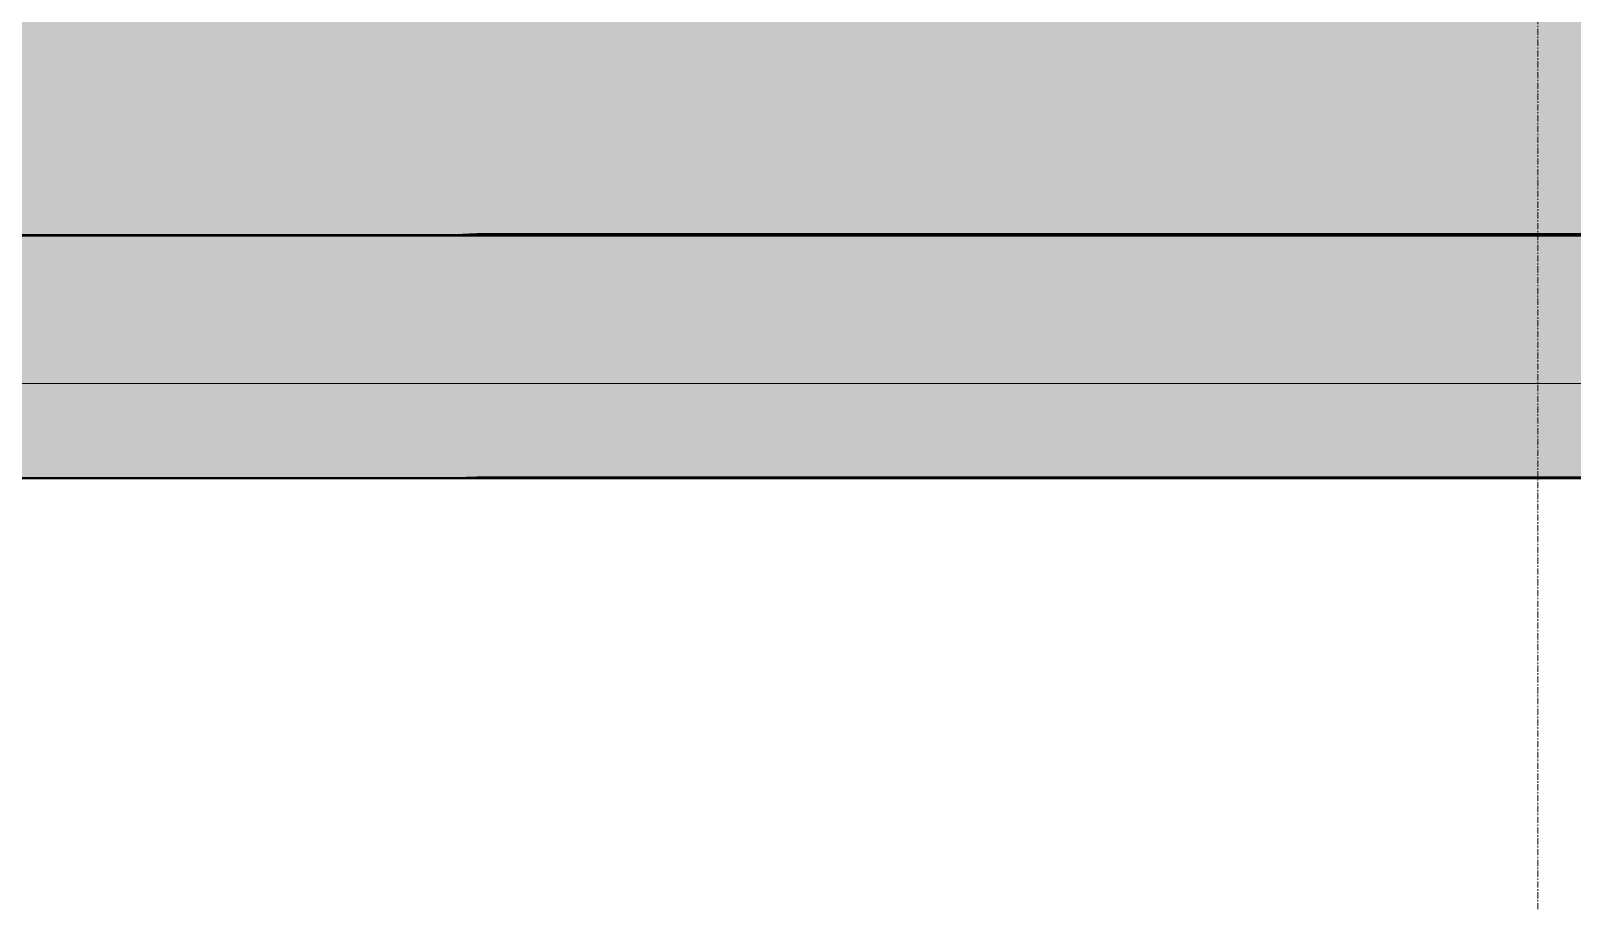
# Model space of a CAD drawing. Header units: centimetres. Extents: x -6111 to 13767, y -285 to 1600.
# Drawn here: x -553.5 to -236.2, y -138.8 to 42.1 of the extents above; entities that cross this region are included whole.
import ezdxf

# ---------------------------------------------------------------- set-up
doc = ezdxf.new("R2010")
doc.units = ezdxf.units.CM
doc.linetypes.add('Centre', pattern=[3.175, 0.635, -0.475, 1.59, -0.475])
doc.linetypes.add('Grid Line', pattern=[2.2225, 1.27, -0.3175, 0.3175, -0.3175])
for name, color, linetype, lineweight in [('A-FLOR', 7, 'Continuous', 9), ('A-FLOR-LEVL', 7, 'Continuous', 9), ('A-FLOR-PATT', 7, 'Continuous', 35), ('A-WALL', 7, 'Continuous', 9), ('A-WALL-PATT', 7, 'Continuous', 35), ('C-BLDG-PADS', 7, 'Continuous', 9), ('S-GRID', 7, 'Continuous', 9)]:
    doc.layers.add(name, color=color, linetype=linetype, lineweight=lineweight)

# ---------------------------------------------------------------- blocks, each defined once
blk = doc.blocks.new('PQ_RVR_ARQ-01_ZZ_ZZ_MO_T_A_rvt-2-Elevación Eje 2')
at = {"layer": 'A-FLOR', "color": 254, "lineweight": 35, "true_color": 0xcccccc}
for p, q in [((-2771.58, 0.06), (-3771.04, 0.06)), ((-2767.15, 0.21), (-2771.58, 0.06)), ((-2177.21, 0.21), (-2767.15, 0.21)), ((-3771.04, -49.94), (-2771.58, -49.94)), ((-2771.58, -49.94), (-2767.15, -49.79)), ((-2767.15, -49.79), (-2177.21, -49.79))]:
    blk.add_line(p, q, dxfattribs=at)
at = {"layer": 'A-WALL', "color": 254, "lineweight": 35, "true_color": 0xcccccc}
blk.add_line((-3785.5, 0), (-2185.93, 0), dxfattribs=at)
at = {"layer": 'C-BLDG-PADS', "color": 254, "lineweight": 18, "true_color": 0xdadada}
for p, q in [((-2175.29, 0), (-5714.43, 0)), ((-5714.43, -30.48), (-2175.29, -30.48))]:
    blk.add_line(p, q, dxfattribs=at)

msp = doc.modelspace()

# ---------------------------------------------------------------- hatches: boundary and pattern name
at = {"layer": 'A-FLOR-PATT', "lineweight": 9, "true_color": 0x9a9a9a}
msp.add_hatch(color=253, dxfattribs=at).paths.add_polyline_path([(-1173.777, -50), (130.14, -50), (130.14, 0), (-1476.411, 0), (-1476.411, -3.975), (-3051.443, -3.975), (-3051.443, -50), (-1404.568, -50)])
at = {"layer": 'A-WALL-PATT', "lineweight": 9, "true_color": 0x9a9a9a}
msp.add_hatch(color=253, dxfattribs=at).paths.add_polyline_path([(-712.193, 0), (129.202, 0), (129.202, 46.025), (-1476.411, 46.025), (-1476.411, 0), (-942.985, 0)])

# ---------------------------------------------------------------- linework, layer by layer
at = {"layer": 'A-FLOR', "lineweight": 35}
msp.add_line((-3051.443, -50), (130.14, -50), dxfattribs=at)
at = {"layer": 'A-FLOR-LEVL', "color": 253, "linetype": 'Centre', "true_color": 0xaaaaaa}
for p, q in [((-3737.492, 0), (229.437, 0)), ((229.437, -50), (-3737.492, -50))]:
    msp.add_line(p, q, dxfattribs=at)
at = {"layer": 'S-GRID', "color": 253, "linetype": 'Grid Line', "true_color": 0xaaaaaa}
msp.add_line((-243.229, -138.768), (-243.229, 1331.674), dxfattribs=at)

# ---------------------------------------------------------------- block references
at = {"lineweight": 5}
msp.add_blockref('PQ_RVR_ARQ-01_ZZ_ZZ_MO_T_A_rvt-2-Elevación Eje 2', (2305.433, 0), dxfattribs=at)

doc.saveas('drawing.dxf')
